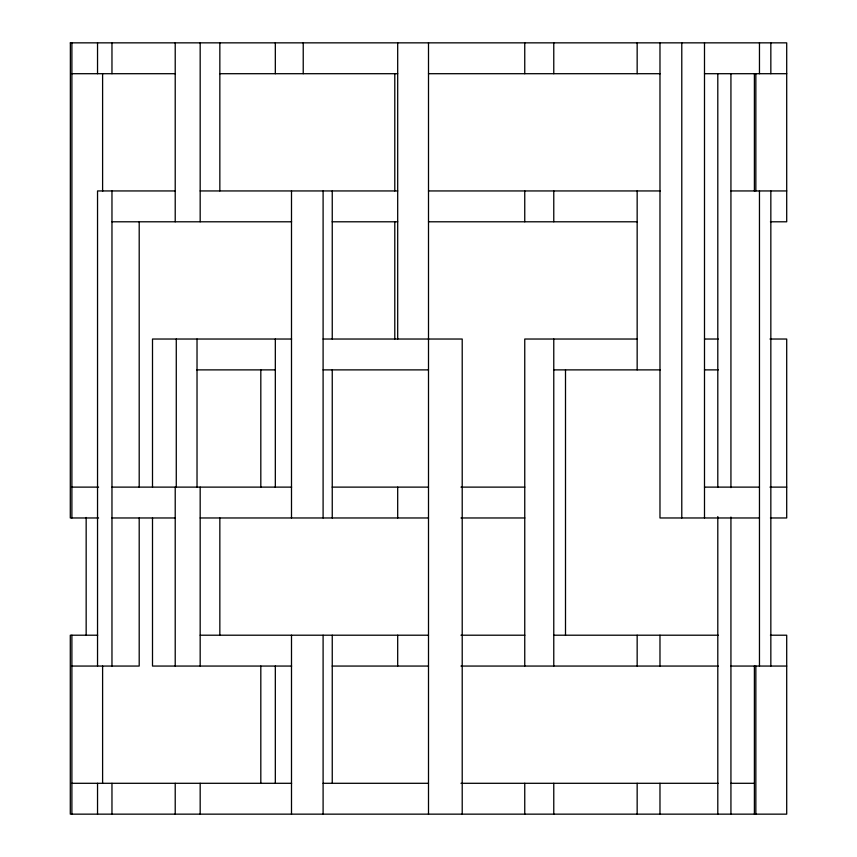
<?xml version="1.0" encoding="UTF-8"?>
<svg xmlns="http://www.w3.org/2000/svg" width="857" height="857" viewBox="0 0 857 857"><rect width="100%" height="100%" fill="white"/><g stroke="black" fill="none" stroke-linecap="round" stroke-linejoin="round"><path stroke-width="1.29" d="M70.295 42.85L786.705 42.85L786.705 221.792L770.422 221.792M71.892 73.702L175.214 73.702M219.842 73.702L397.691 73.702M428.5 73.702L660.265 73.702M704.497 73.702L786.705 73.702M175.214 190.94L97.537 190.94L97.537 666.06M200.174 190.94L397.691 190.94M428.5 190.94L660.265 190.94M730.935 190.94L786.705 190.94M111.967 221.792L291.616 221.792M332.173 221.792L397.691 221.792M428.5 221.792L637.158 221.792M291.616 339.029L152.503 339.029L152.503 487.119M323.1 339.029L462.212 339.029L462.212 814.15M637.158 339.029L524.752 339.029L524.752 666.06M704.497 339.029L718.295 339.029M769.993 339.029L786.705 339.029L786.705 517.971L770.422 517.971M196.735 369.881L275.322 369.881M323.1 369.881L428.5 369.881M553.772 369.881L660.265 369.881M704.497 369.881L718.295 369.881M71.892 487.119L98.598 487.119M111.967 487.119L291.616 487.119M332.173 487.119L428.5 487.119M460.959 487.119L524.827 487.119M704.497 487.119L759.463 487.119M769.993 487.119L786.705 487.119M98.576 517.971L70.295 517.971L70.37 42.85M111.967 517.971L175.214 517.971M200.174 517.971L428.5 517.971M460.959 517.971L524.827 517.971M759.463 517.971L659.976 517.971L659.976 42.85M97.687 635.208L70.295 635.208L70.295 814.15L786.705 814.15L786.705 635.208L770.422 635.208M200.174 635.208L428.5 635.208M460.959 635.208L524.827 635.208M553.772 635.208L718.295 635.208M71.892 666.06L139.198 666.06L139.198 517.971M291.616 666.06L152.503 666.06L152.503 517.971M332.173 666.06L428.5 666.06M460.959 666.06L718.295 666.06M730.935 666.06L786.705 666.06M71.892 783.298L291.616 783.298M323.1 783.298L428.5 783.298M460.959 783.298L718.295 783.298M730.935 783.298L754.396 783.298M770.839 42.85L770.839 73.702M770.839 190.94L770.839 666.06M759.463 42.85L759.463 73.702M759.463 190.94L759.463 666.06M755.853 73.702L755.853 190.94M755.853 666.06L755.853 814.15M754.396 73.702L754.396 191.111M754.396 665.889L754.396 814.15M730.935 73.702L730.935 487.622M730.935 517.05L730.935 814.15M717.802 73.702L717.802 487.215M717.802 516.546L717.802 814.15M704.497 42.85L704.497 517.971M681.786 42.85L681.786 517.971M659.976 635.208L659.976 666.06M659.976 783.298L659.976 814.15M637.158 42.85L637.158 73.702M637.158 190.94L637.158 369.881M637.158 635.208L637.158 666.06M637.158 783.298L637.158 814.15M565.502 369.881L565.502 635.208M553.772 42.85L553.772 73.702M553.772 190.94L553.772 221.792M553.772 339.029L553.772 666.06M553.772 783.298L553.772 814.15M524.752 42.85L524.752 73.702M524.752 190.94L524.752 221.792M524.752 783.298L524.752 814.15M428.5 42.85L428.5 814.15M397.691 42.85L397.691 339.029M397.691 487.119L397.691 517.971M397.691 635.208L397.691 666.06M394.788 73.702L394.788 190.94M394.788 221.792L394.788 339.029M332.248 190.94L332.248 339.029M332.248 369.881L332.248 517.971M332.248 635.208L332.248 783.298M323.1 190.94L323.1 517.971M323.1 635.208L323.1 814.15M303.228 42.85L303.228 73.702M291.498 190.94L291.498 517.971M291.498 635.208L291.498 814.15M275.322 42.85L275.322 73.702M275.322 339.029L275.322 487.29M275.322 666.06L275.322 783.298M260.817 369.881L260.817 487.29M260.817 666.06L260.817 783.298M219.842 42.85L219.842 190.94M219.842 517.971L219.842 635.208M200.174 42.85L200.174 221.792M200.174 487.119L200.174 666.06M200.174 783.298L200.174 814.15M197.024 339.029L197.024 487.215M176.274 339.029L176.274 487.119M175.214 42.85L175.214 221.792M175.214 487.119L175.214 666.06M175.214 783.298L175.214 814.15M139.198 221.792L139.198 487.119M111.967 42.85L111.967 73.702M111.967 190.94L111.967 666.06M111.967 783.298L111.967 814.15M102.604 73.702L102.604 191.443M102.604 666.06L102.604 783.298M97.537 42.85L97.537 73.702M97.537 783.298L97.537 814.15M86.161 517.467L86.161 635.208M71.892 42.85L71.892 517.971M71.892 635.208L71.892 814.15"/></g></svg>
